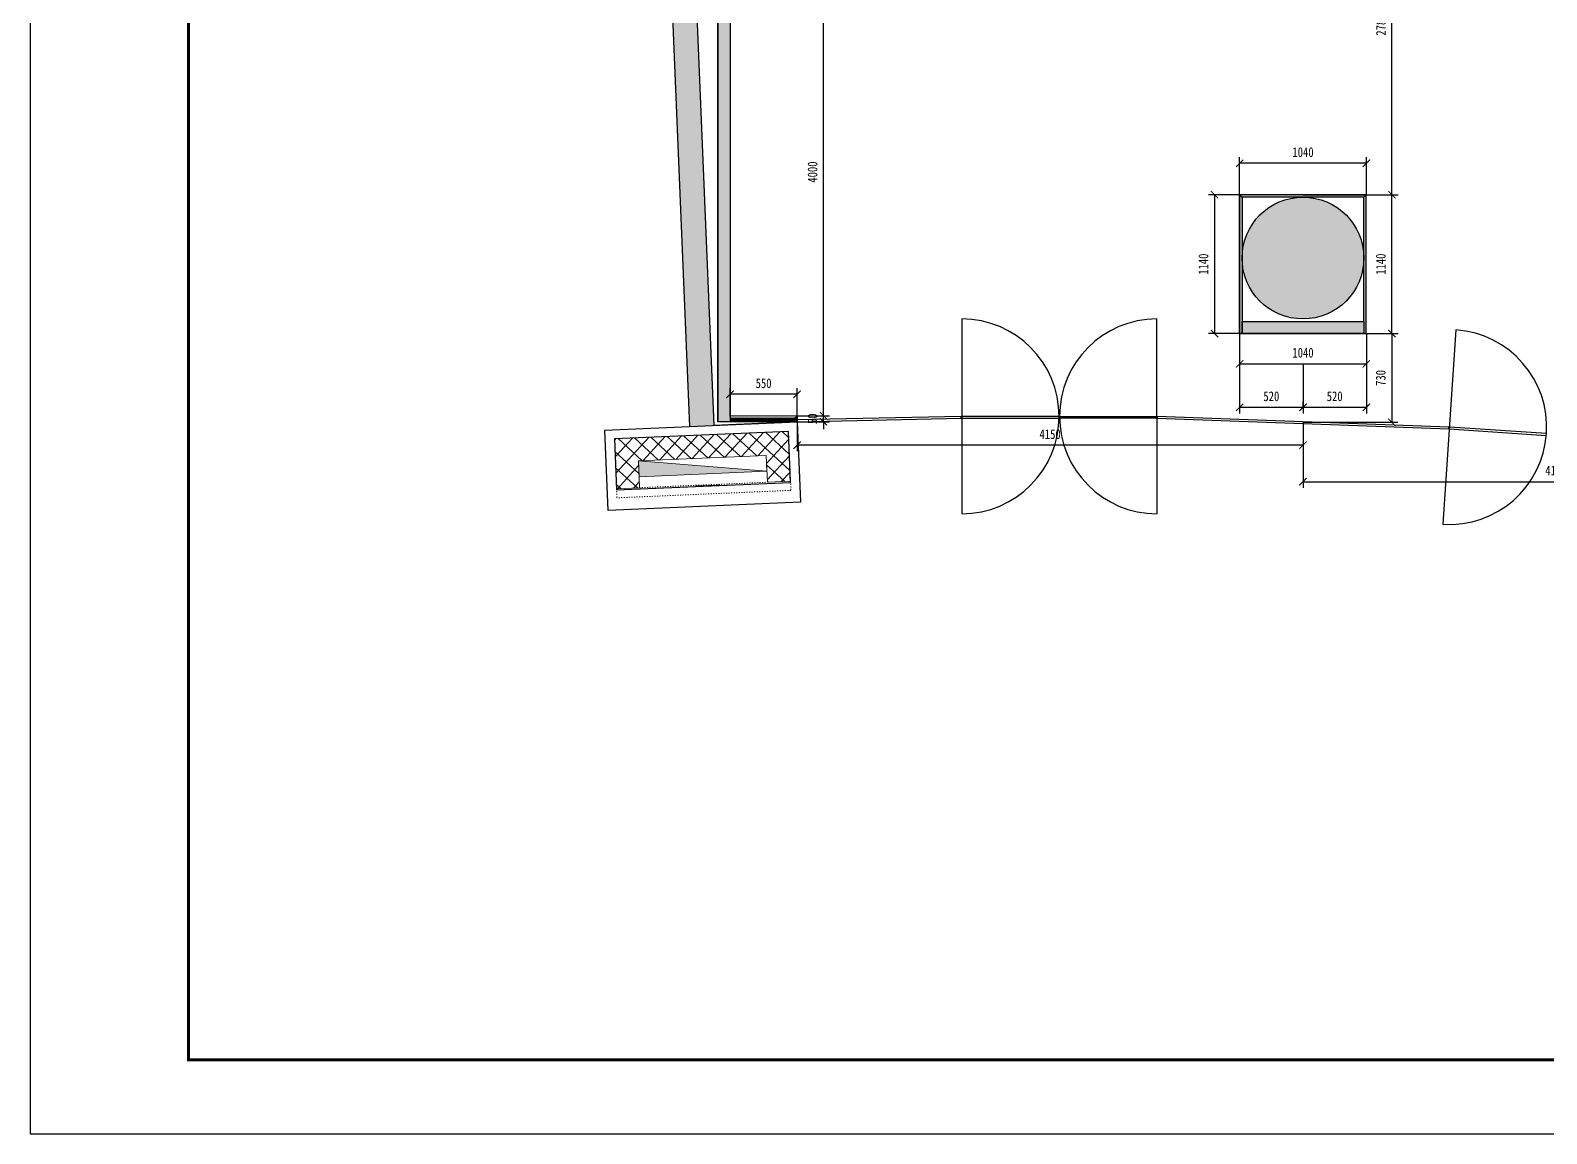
# Model space of a CAD drawing. Header units: millimetres. Extents: x 346472 to 732256, y -34068 to -15883.
# Drawn here: x 423627 to 436074, y -34068 to -25010 of the extents above; entities that cross this region are included whole.
import ezdxf

# ---------------------------------------------------------------- set-up
doc = ezdxf.new("R2010")
doc.units = ezdxf.units.MM
doc.header["$LTSCALE"] = 7
doc.header["$PDMODE"] = 3
doc.linetypes.add('AED-090-P-PL02-N$0$ACAD_ISO03W100', pattern=[30, 12, -18])
doc.layers.get('0').update_dxf_attribs({"lineweight": 0})
for name, color, linetype in [('1', 1, 'Continuous'), ('1建筑平面', 7, 'Continuous'), ('AED-090-P-PL02-N$0$HoseReelBackground', 255, 'Continuous'), ('WALL', 7, 'Continuous'), ('walls', 7, 'Continuous'), ('图框', 9, 'Continuous')]:
    doc.layers.add(name, color=color, linetype=linetype)
for name, color, linetype, lineweight in [('AED-090-P-PL02-N$0$HoseReel', 1, 'Continuous', 13), ('EA7 furniture', 7, 'Continuous', 5), ('materials', 1, 'Continuous', 40), ('QUOTE', 251, 'Continuous', 5)]:
    doc.layers.add(name, color=color, linetype=linetype, lineweight=lineweight)
doc.styles.add('DIM_FONT', font='', dxfattribs={"width": 0.8})
doc.styles.get('DIM_FONT').set_extended_font_data('SimHei')
doc.dimstyles.new('DIMN100', dxfattribs={"dimtxt": 80, "dimasz": 60, "dimexe": 50, "dimexo": 0, "dimgap": 50, "dimtad": 1, "dimdec": 0, "dimrnd": 5, "dimzin": 0, "dimdsep": 46, "dimtxsty": 'DIM_FONT', "dimblk": 'ARCHTICK', "dimcen": 1, "dimclrd": 256, "dimclre": 256, "dimclrt": 256, "dimadec": 0, "dimazin": 0, "dimtfac": 1, "dimtdec": 0, "dimtix": 1, "dimtmove": 2, "dimatfit": 3, "dimldrblk": '_DIMX', "dimfxl": 250, "dimtolj": 1, "dimtzin": 0, "dimarcsym": 0})

# ---------------------------------------------------------------- blocks, each defined once
blk = doc.blocks.new('_ArchTick')
at = {"color": 0, "linetype": 'ByBlock', "const_width": 0.15}
blk.add_lwpolyline([(-0.5, -0.5), (0.5, 0.5)], dxfattribs=at)
blk = doc.blocks.new('*D83')
at = {"layer": 'Defpoints', "color": 0, "lineweight": 5, "transparency": 16777216}
for p in [(429921, -28174), (429921, -28224), (430138, -28174)]:
    blk.add_point(p, dxfattribs=at)
at = {"layer": 'QUOTE', "lineweight": -2, "transparency": 16777216}
for p, q in [((430138, -28174), (430138, -28114)), ((429921, -28174), (430188, -28174)), ((429921, -28224), (430188, -28224)), ((430138, -28224), (430138, -28174)), ((430138, -28224), (430138, -28284))]:
    blk.add_line(p, q, dxfattribs=at)
at = {"layer": 'QUOTE', "lineweight": -2, "transparency": 16777216, "xscale": 60, "yscale": 60, "zscale": 60}
for p, rotation in [((430138, -28174), 270), ((430138, -28224), 90)]:
    blk.add_blockref('_ArchTick', p, dxfattribs=dict(at, rotation=rotation))
at = {"layer": 'QUOTE', "lineweight": 5, "transparency": 16777216, "insert": (430048, -28199), "char_height": 80, "attachment_point": 5, "rotation": 90, "style": 'DIM_FONT'}
blk.add_mtext('\\A1;50', dxfattribs=at)
blk = doc.blocks.new('_DIMX')
blk.add_line((-150, 0), (150, 0))
at = {"const_width": 50}
blk.add_lwpolyline([(-70, -70), (70, 70)], dxfattribs=at)
blk = doc.blocks.new('*D84')
at = {"layer": 'Defpoints', "color": 0, "lineweight": 5, "transparency": 16777216}
for p in [(429921, -24174), (430138, -24174), (429921, -28174)]:
    blk.add_point(p, dxfattribs=at)
at = {"layer": 'QUOTE', "lineweight": -2, "transparency": 16777216}
for p, q in [((429921, -24174), (430188, -24174)), ((430138, -28174), (430138, -24174)), ((429921, -28174), (430188, -28174))]:
    blk.add_line(p, q, dxfattribs=at)
at = {"layer": 'QUOTE', "lineweight": -2, "transparency": 16777216, "xscale": 60, "yscale": 60, "zscale": 60}
for p, rotation in [((430138, -24174), 90), ((430138, -28174), 270)]:
    blk.add_blockref('_ArchTick', p, dxfattribs=dict(at, rotation=rotation))
at = {"layer": 'QUOTE', "lineweight": 5, "transparency": 16777216, "insert": (430048, -26174), "char_height": 80, "attachment_point": 5, "rotation": 90, "style": 'DIM_FONT'}
blk.add_mtext('\\A1;4000', dxfattribs=at)
blk = doc.blocks.new('*D87')
at = {"layer": 'Defpoints', "color": 0, "lineweight": 5, "transparency": 16777216}
for p in [(429371, -27998), (429371, -28181), (429921, -28174)]:
    blk.add_point(p, dxfattribs=at)
at = {"layer": 'QUOTE', "lineweight": -2, "transparency": 16777216}
for p, q in [((429371, -28181), (429371, -27948)), ((429921, -27998), (429371, -27998)), ((429921, -28174), (429921, -27948))]:
    blk.add_line(p, q, dxfattribs=at)
at = {"layer": 'QUOTE', "lineweight": -2, "transparency": 16777216, "xscale": 60, "yscale": 60, "zscale": 60, "rotation": 180}
blk.add_blockref('_ArchTick', (429371, -27998), dxfattribs=at)
at = {"layer": 'QUOTE', "lineweight": -2, "transparency": 16777216, "xscale": 60, "yscale": 60, "zscale": 60}
blk.add_blockref('_ArchTick', (429921, -27998), dxfattribs=at)
at = {"layer": 'QUOTE', "lineweight": 5, "transparency": 16777216, "insert": (429646, -27908), "char_height": 80, "attachment_point": 5, "style": 'DIM_FONT'}
blk.add_mtext('\\A1;550', dxfattribs=at)
blk = doc.blocks.new('*D50')
at = {"layer": 'Defpoints', "color": 0, "lineweight": 5, "transparency": 16777216}
for p in [(434594, -26360), (434804, -26360), (434594, -27500)]:
    blk.add_point(p, dxfattribs=at)
at = {"layer": 'QUOTE', "lineweight": -2, "transparency": 16777216}
for p, q in [((434594, -26360), (434854, -26360)), ((434804, -27500), (434804, -26360)), ((434594, -27500), (434854, -27500))]:
    blk.add_line(p, q, dxfattribs=at)
at = {"layer": 'QUOTE', "lineweight": -2, "transparency": 16777216, "xscale": 60, "yscale": 60, "zscale": 60}
for p, rotation in [((434804, -26360), 90), ((434804, -27500), 270)]:
    blk.add_blockref('_ArchTick', p, dxfattribs=dict(at, rotation=rotation))
at = {"layer": 'QUOTE', "lineweight": 5, "transparency": 16777216, "insert": (434713, -26930), "char_height": 80, "attachment_point": 5, "rotation": 90, "style": 'DIM_FONT'}
blk.add_mtext('\\A1;1140', dxfattribs=at)
blk = doc.blocks.new('*D51')
at = {"layer": 'Defpoints', "color": 0, "lineweight": 5, "transparency": 16777216}
for p in [(433554, -26102), (433554, -26360), (434594, -26360)]:
    blk.add_point(p, dxfattribs=at)
at = {"layer": 'QUOTE', "lineweight": -2, "transparency": 16777216}
for p, q in [((433554, -26360), (433554, -26052)), ((434594, -26102), (433554, -26102)), ((434594, -26360), (434594, -26052))]:
    blk.add_line(p, q, dxfattribs=at)
at = {"layer": 'QUOTE', "lineweight": -2, "transparency": 16777216, "xscale": 60, "yscale": 60, "zscale": 60, "rotation": 180}
blk.add_blockref('_ArchTick', (433554, -26102), dxfattribs=at)
at = {"layer": 'QUOTE', "lineweight": -2, "transparency": 16777216, "xscale": 60, "yscale": 60, "zscale": 60}
blk.add_blockref('_ArchTick', (434594, -26102), dxfattribs=at)
at = {"layer": 'QUOTE', "lineweight": 5, "transparency": 16777216, "insert": (434074, -26011), "char_height": 80, "attachment_point": 5, "style": 'DIM_FONT'}
blk.add_mtext('\\A1;1040', dxfattribs=at)
blk = doc.blocks.new('*D52')
at = {"layer": 'Defpoints', "color": 0, "lineweight": 5, "transparency": 16777216}
for p in [(433560, -26360), (433348, -27500), (433554, -27500)]:
    blk.add_point(p, dxfattribs=at)
at = {"layer": 'QUOTE', "lineweight": -2, "transparency": 16777216}
for p, q in [((433560, -26360), (433298, -26360)), ((433348, -26360), (433348, -27500)), ((433554, -27500), (433298, -27500))]:
    blk.add_line(p, q, dxfattribs=at)
at = {"layer": 'QUOTE', "lineweight": -2, "transparency": 16777216, "xscale": 60, "yscale": 60, "zscale": 60}
for p, rotation in [((433348, -26360), 90), ((433348, -27500), 270)]:
    blk.add_blockref('_ArchTick', p, dxfattribs=dict(at, rotation=rotation))
at = {"layer": 'QUOTE', "lineweight": 5, "transparency": 16777216, "insert": (433257, -26930), "char_height": 80, "attachment_point": 5, "rotation": 90, "style": 'DIM_FONT'}
blk.add_mtext('\\A1;1140', dxfattribs=at)
blk = doc.blocks.new('*D53')
at = {"layer": 'Defpoints', "color": 0, "lineweight": 5, "transparency": 16777216}
for p in [(433554, -27500), (434594, -27500), (434594, -27748)]:
    blk.add_point(p, dxfattribs=at)
at = {"layer": 'QUOTE', "lineweight": -2, "transparency": 16777216}
for p, q in [((433554, -27500), (433554, -27798)), ((434594, -27500), (434594, -27798)), ((433554, -27748), (434594, -27748))]:
    blk.add_line(p, q, dxfattribs=at)
at = {"layer": 'QUOTE', "lineweight": -2, "transparency": 16777216, "xscale": 60, "yscale": 60, "zscale": 60, "rotation": 180}
blk.add_blockref('_ArchTick', (433554, -27748), dxfattribs=at)
at = {"layer": 'QUOTE', "lineweight": -2, "transparency": 16777216, "xscale": 60, "yscale": 60, "zscale": 60}
blk.add_blockref('_ArchTick', (434594, -27748), dxfattribs=at)
at = {"layer": 'QUOTE', "lineweight": 5, "transparency": 16777216, "insert": (434074, -27657), "char_height": 80, "attachment_point": 5, "style": 'DIM_FONT'}
blk.add_mtext('\\A1;1040', dxfattribs=at)
blk = doc.blocks.new('*D54')
at = {"layer": 'Defpoints', "color": 0, "lineweight": 5, "transparency": 16777216}
for p in [(434594, -27500), (434074, -28105), (434594, -28105)]:
    blk.add_point(p, dxfattribs=at)
at = {"layer": 'QUOTE', "lineweight": -2, "transparency": 16777216}
for p, q in [((434594, -27500), (434594, -28155)), ((434074, -28105), (434074, -28055)), ((434074, -28105), (434594, -28105))]:
    blk.add_line(p, q, dxfattribs=at)
at = {"layer": 'QUOTE', "lineweight": -2, "transparency": 16777216, "xscale": 60, "yscale": 60, "zscale": 60, "rotation": 180}
blk.add_blockref('_ArchTick', (434074, -28105), dxfattribs=at)
at = {"layer": 'QUOTE', "lineweight": -2, "transparency": 16777216, "xscale": 60, "yscale": 60, "zscale": 60}
blk.add_blockref('_ArchTick', (434594, -28105), dxfattribs=at)
at = {"layer": 'QUOTE', "lineweight": 5, "transparency": 16777216, "insert": (434334, -28015), "char_height": 80, "attachment_point": 5, "style": 'DIM_FONT'}
blk.add_mtext('\\A1;520', dxfattribs=at)
blk = doc.blocks.new('*D55')
at = {"layer": 'Defpoints', "color": 0, "lineweight": 5, "transparency": 16777216}
for p in [(433554, -27748), (434074, -27748), (434074, -28105)]:
    blk.add_point(p, dxfattribs=at)
at = {"layer": 'QUOTE', "lineweight": -2, "transparency": 16777216}
for p, q in [((433554, -27748), (433554, -28155)), ((434074, -27748), (434074, -28155)), ((433554, -28105), (434074, -28105))]:
    blk.add_line(p, q, dxfattribs=at)
at = {"layer": 'QUOTE', "lineweight": -2, "transparency": 16777216, "xscale": 60, "yscale": 60, "zscale": 60, "rotation": 180}
blk.add_blockref('_ArchTick', (433554, -28105), dxfattribs=at)
at = {"layer": 'QUOTE', "lineweight": -2, "transparency": 16777216, "xscale": 60, "yscale": 60, "zscale": 60}
blk.add_blockref('_ArchTick', (434074, -28105), dxfattribs=at)
at = {"layer": 'QUOTE', "lineweight": 5, "transparency": 16777216, "insert": (433814, -28015), "char_height": 80, "attachment_point": 5, "style": 'DIM_FONT'}
blk.add_mtext('\\A1;520', dxfattribs=at)
blk = doc.blocks.new('*D56')
at = {"layer": 'Defpoints', "color": 0, "lineweight": 5, "transparency": 16777216}
for p in [(434074, -27500), (434074, -28228), (434803, -28228)]:
    blk.add_point(p, dxfattribs=at)
at = {"layer": 'QUOTE', "lineweight": -2, "transparency": 16777216}
for p, q in [((434074, -27500), (434853, -27500)), ((434803, -27500), (434803, -28228)), ((434074, -28228), (434853, -28228))]:
    blk.add_line(p, q, dxfattribs=at)
at = {"layer": 'QUOTE', "lineweight": -2, "transparency": 16777216, "xscale": 60, "yscale": 60, "zscale": 60}
for p, rotation in [((434803, -27500), 90), ((434803, -28228), 270)]:
    blk.add_blockref('_ArchTick', p, dxfattribs=dict(at, rotation=rotation))
at = {"layer": 'QUOTE', "lineweight": 5, "transparency": 16777216, "insert": (434712, -27864), "char_height": 80, "attachment_point": 5, "rotation": 90, "style": 'DIM_FONT'}
blk.add_mtext('\\A1;730', dxfattribs=at)
blk = doc.blocks.new('*D57')
at = {"layer": 'Defpoints', "color": 0, "lineweight": 5, "transparency": 16777216}
for p in [(434074, -28228), (438226, -28488), (438226, -28716)]:
    blk.add_point(p, dxfattribs=at)
at = {"layer": 'QUOTE', "lineweight": -2, "transparency": 16777216}
for p, q in [((434074, -28228), (434074, -28766)), ((438226, -28488), (438226, -28766)), ((434074, -28716), (438226, -28716))]:
    blk.add_line(p, q, dxfattribs=at)
at = {"layer": 'QUOTE', "lineweight": -2, "transparency": 16777216, "xscale": 60, "yscale": 60, "zscale": 60, "rotation": 180}
blk.add_blockref('_ArchTick', (434074, -28716), dxfattribs=at)
at = {"layer": 'QUOTE', "lineweight": -2, "transparency": 16777216, "xscale": 60, "yscale": 60, "zscale": 60}
blk.add_blockref('_ArchTick', (438226, -28716), dxfattribs=at)
at = {"layer": 'QUOTE', "lineweight": 5, "transparency": 16777216, "insert": (436150, -28625), "char_height": 80, "attachment_point": 5, "style": 'DIM_FONT'}
blk.add_mtext('\\A1;4150', dxfattribs=at)
blk = doc.blocks.new('*D59')
at = {"layer": 'Defpoints', "color": 0, "lineweight": 5, "transparency": 16777216}
for p in [(429921, -28224), (434074, -28228), (429921, -28416)]:
    blk.add_point(p, dxfattribs=at)
at = {"layer": 'QUOTE', "lineweight": -2, "transparency": 16777216}
for p, q in [((429921, -28224), (429921, -28466)), ((434074, -28228), (434074, -28466)), ((434074, -28416), (429921, -28416))]:
    blk.add_line(p, q, dxfattribs=at)
at = {"layer": 'QUOTE', "lineweight": -2, "transparency": 16777216, "xscale": 60, "yscale": 60, "zscale": 60, "rotation": 180}
blk.add_blockref('_ArchTick', (429921, -28416), dxfattribs=at)
at = {"layer": 'QUOTE', "lineweight": -2, "transparency": 16777216, "xscale": 60, "yscale": 60, "zscale": 60}
blk.add_blockref('_ArchTick', (434074, -28416), dxfattribs=at)
at = {"layer": 'QUOTE', "lineweight": 5, "transparency": 16777216, "insert": (431998, -28326), "char_height": 80, "attachment_point": 5, "style": 'DIM_FONT'}
blk.add_mtext('\\A1;4150', dxfattribs=at)
blk = doc.blocks.new('*D60')
at = {"layer": 'Defpoints', "color": 0, "lineweight": 5, "transparency": 16777216}
for p in [(434074, -23574, 0), (434804, -23574), (434074, -26360)]:
    blk.add_point(p, dxfattribs=at)
at = {"layer": 'QUOTE', "lineweight": -2, "transparency": 16777216}
for p, q in [((434074, -23574), (434854, -23574)), ((434804, -26360), (434804, -23574)), ((434074, -26360), (434854, -26360))]:
    blk.add_line(p, q, dxfattribs=at)
at = {"layer": 'QUOTE', "lineweight": -2, "transparency": 16777216, "xscale": 60, "yscale": 60, "zscale": 60}
for p, rotation in [((434804, -23574), 90), ((434804, -26360), 270)]:
    blk.add_blockref('_ArchTick', p, dxfattribs=dict(at, rotation=rotation))
at = {"layer": 'QUOTE', "lineweight": 5, "transparency": 16777216, "insert": (434714, -24967), "char_height": 80, "attachment_point": 5, "rotation": 90, "style": 'DIM_FONT'}
blk.add_mtext('\\A1;2785', dxfattribs=at)

msp = doc.modelspace()

# ---------------------------------------------------------------- hatches: boundary and pattern name
at = {"layer": 'AED-090-P-PL02-N$0$HoseReel', "extrusion": (0.001481, 7.72385e-05, 0.999999)}
h = msp.add_hatch(dxfattribs=at)
h.set_pattern_fill('ANSI37', color=8, scale=30, angle=-174.92964, style=0)
h.set_pattern_definition([(227.456, (429853.005, -28226.2), (70.1766, -64.4035), []), (317.456, (429853.005, -28226.2), (64.4035, 70.1766), [])])
h.paths.add_polyline_path([(429866.9, -28712.1), (429849.3, -28302.5), (428420.6, -28363.8), (428438.2, -28773.4), (428628, -28765.3), (428618.6, -28545.5), (429667.6, -28500.5), (429677, -28720.3)])
msp.add_hatch(color=256, dxfattribs=at).paths.add_polyline_path([(429673.2, -28630.3), (428624.1, -28675.3), (428618.6, -28545.5)])
at = {"layer": 'EA7 furniture', "lineweight": 5}
h = msp.add_hatch(dxfattribs=at)
h.set_pattern_fill('ANSI31', color=256, scale=2, angle=90)
h.set_pattern_definition([(135, (566980.9894, -657237.3816), (-4.49012806, -4.49012806), [])])
h.paths.add_polyline_path([(429901.5, -28194.3), (429371.5, -28194.3), (429371.5, -28224.3), (429901.5, -28224.3)])
at = {"layer": 'WALL', "lineweight": 5}
h = msp.add_hatch(color=8, dxfattribs=at)
h.dxf.hatch_style = 1
h.paths.add_polyline_path([(429901.5, -28194.3), (429921.5, -28174.3), (429371.5, -28174.3), (429371.5, -28194.3)])
h = msp.add_hatch(color=10, dxfattribs=at)
h.dxf.hatch_style = 1
h.paths.add_polyline_path([(429921.5, -28224.3), (429921.5, -28174.3), (429901.5, -28194.3), (429901.5, -28224.3)])
at = {"layer": 'walls', "true_color": 0x939598}
h = msp.add_hatch(color=252, dxfattribs=at)
h.dxf.hatch_style = 1
h.paths.add_polyline_path([(428342.7, -18896.8), (428065.1, -18999), (428746.5, -21268), (429037.3, -28262.2), (429237.1, -28253.7), (428946.4, -21259.7), (434073.8, -22514.6), (434073.8, -22308.7), (428993.9, -21065.4)])
h.paths.add_polyline_path([(434073.8, -22308.7), (434073.8, -22514.6), (440966.6, -24201.6), (440829.6, -24761.5), (440810.9, -24837.8), (440908, -24861.6), (441005.1, -24885.4), (441208.4, -24054.9)])
h.paths.add_polyline_path([(440761.5, -25881), (440798.3, -25730.5), (440604, -25682.9), (440519.6, -26027.7), (442909.1, -26612.5), (442377.8, -28783.8), (442585.3, -28783.8), (443155.3, -26472.1)])
h.paths.add_polyline_path([(442585.3, -28783.8), (442377.8, -28783.8), (442337.3, -28949.2), (442532.4, -28998.3)])
h.paths.add_polyline_path([(442337.9, -28949.4), (442315.7, -29037.5), (442292.1, -29133.7), (442291, -29138), (443694.5, -29486.6), (443745.1, -29303.4)])
at = {"layer": 'walls'}
h = msp.add_hatch(color=0, dxfattribs=at)
h.dxf.hatch_style = 1
h.paths.add_polyline_path([(429371.5, -24174.8), (429271.5, -24174.8), (429271.5, -28224.3), (429371.5, -28224.3)])
h = msp.add_hatch(color=5, dxfattribs=at)
h.dxf.hatch_style = 1
h.paths.add_polyline_path([(434073.8, -26359.8), (433553.8, -26359.8), (433573.8, -26379.8), (434073.8, -26379.8)])
h.paths.add_polyline_path([(434593.8, -26359.8), (434073.8, -26359.8), (434073.8, -26379.8), (434573.8, -26379.8)])
h = msp.add_hatch(color=5, dxfattribs=at)
h.dxf.hatch_style = 1
h.paths.add_polyline_path([(433573.8, -26379.8), (433553.8, -26359.8), (433553.8, -27499.8), (433573.8, -27499.8)])
at = {"layer": 'walls', "true_color": 0x939598}
h = msp.add_hatch(color=252, dxfattribs=at)
h.dxf.hatch_style = 1
h.paths.add_polyline_path([(434073.8, -26379.8), (434073.8, -27379.8, 0.4142136), (434573.8, -26879.8, 0.4142136)])
h.paths.add_polyline_path([(434073.8, -26379.8, 0.4142136), (433573.8, -26879.8, 0.4142136), (434073.8, -27379.8)])
at = {"layer": 'walls'}
h = msp.add_hatch(color=5, dxfattribs=at)
h.dxf.hatch_style = 1
h.paths.add_polyline_path([(434573.8, -26379.8), (434593.8, -26359.8), (434593.8, -27499.8), (434573.8, -27499.8)])
h = msp.add_hatch(color=2, dxfattribs=at)
h.dxf.hatch_style = 1
h.paths.add_polyline_path([(434073.8, -27499.8), (434073.8, -27399.8), (433573.8, -27399.8), (433573.8, -27499.8)])
h.paths.add_polyline_path([(434573.8, -27499.8), (434573.8, -27399.8), (434073.8, -27399.8), (434073.8, -27499.8)])

# ---------------------------------------------------------------- linework, layer by layer
at = {"linetype": 'Continuous', "lineweight": 5}
msp.add_lwpolyline([(429371.5, -28174.3), (429921.5, -28174.3), (429921.5, -28224.3), (429371.5, -28224.3)], close=True, dxfattribs=at)
at = {"layer": '1', "color": 0}
for p, q in [((431273.8, -27379.4), (431273.8, -28979.4)), ((432873.8, -28179.4), (432873.8, -27379.4)), ((435329.8, -27469.2), (435222.3, -29065.6)), ((432873.8, -28194.4), (432873.8, -28979.4))]:
    msp.add_line(p, q, dxfattribs=at)
for points in [[(429921.5, -28209.1), (429921.5, -28224.1), (431268.8, -28195.2), (431268.8, -28180.2)], [(431273.8, -28179.4), (431273.8, -28194.4), (432071.8, -28194.4), (432071.8, -28179.4)], [(432873.8, -28179.4), (432873.8, -28194.4), (432075.8, -28194.4), (432075.8, -28179.4)], [(432877.8, -28179.4), (432877.8, -28194.4), (435271.1, -28282.4), (435271.1, -28267.4)], [(435276.1, -28267.4), (435275.1, -28282.4), (436071.3, -28336.1), (436072.3, -28321.1)]]:
    msp.add_lwpolyline(points, close=True, dxfattribs=at)
msp.add_circle((434073.8, -26879.8), 500, dxfattribs=at)
for centre, start, end in [((431271.8, -28179.4), 270.14089, 89.85911), ((432875.7, -28179.4), 90.14089, 269.85911), ((435274.1, -28267.3), 266.28915, 86.00819)]:
    msp.add_arc(centre, 800, start, end, dxfattribs=at)
at = {"layer": '1建筑平面', "extrusion": (0.001481, 7.72385e-05, 0.999999), "elevation": 634.6}
msp.add_lwpolyline([(428342.5, -28292.1), (429921, -28224.3), (429949.3, -28883.7), (428370.7, -28951.5)], close=True, dxfattribs=at)
at = {"layer": '1建筑平面', "extrusion": (-0.001885, -6.71721e-05, 0.999998)}
msp.add_arc((430916.2, -90145.1, -805.7), 61419, 91.519878, 91.706439, dxfattribs=at)
at = {"layer": 'AED-090-P-PL02-N$0$HoseReel', "color": 3, "extrusion": (0.001481, 7.72385e-05, 0.999999), "elevation": 634.6}
for points in [[(429866.9, -28712.1), (429849.3, -28302.5), (428420.6, -28363.8), (428438.2, -28773.4)], [(429677, -28720.3), (429667.6, -28500.5), (428618.6, -28545.5), (428628, -28765.3)], [(429677, -28720.3), (429866.9, -28712.1)], [(428438.2, -28773.4), (428628, -28765.3)]]:
    msp.add_lwpolyline(points, dxfattribs=at)
at = {"layer": 'AED-090-P-PL02-N$0$HoseReel', "extrusion": (0.001481, 7.72385e-05, 0.999999), "elevation": 634.6}
for points in [[(429673.2, -28630.3), (428624.1, -28675.3), (428618.6, -28545.5), (429667.6, -28500.5)], [(429673.2, -28630.3), (428624.1, -28675.3), (428618.6, -28545.5)]]:
    msp.add_lwpolyline(points, close=True, dxfattribs=at)
msp.add_lwpolyline([(429673.2, -28630.3), (428618.6, -28545.5)], dxfattribs=at)
at = {"layer": 'AED-090-P-PL02-N$0$HoseReel', "color": 8, "linetype": 'AED-090-P-PL02-N$0$ACAD_ISO03W100', "ltscale": 0.1, "extrusion": (0.001481, 7.72385e-05, 0.999999), "elevation": 634.6}
for points in [[(429662.6, -28720.9), (428628, -28765.3)], [(429866.9, -28712.1), (429870.1, -28787)], [(428438.2, -28773.4), (428441.4, -28848.3)], [(429870.1, -28787), (428441.4, -28848.3)]]:
    msp.add_lwpolyline(points, dxfattribs=at)
at = {"layer": 'AED-090-P-PL02-N$0$HoseReelBackground', "extrusion": (0.001481, 7.72385e-05, 0.999999), "elevation": 634.6}
msp.add_lwpolyline([(429849.3, -28302.5), (428420.6, -28363.8), (428438.6, -28783.4), (429867.3, -28722.1)], close=True, dxfattribs=at)
at = {"layer": 'EA7 furniture', "lineweight": 9}
msp.add_lwpolyline([(429371.5, -28224.3), (429921.5, -28224.3), (429921.5, -28174.3), (429371.5, -28174.3)], close=True, dxfattribs=at)
at = {"layer": 'EA7 furniture'}
msp.add_lwpolyline([(429921.5, -28224.3), (429921.5, -28174.3), (429371.5, -28174.3), (429371.5, -28224.3)], dxfattribs=at)
at = {"layer": 'EA7 furniture', "lineweight": 5}
msp.add_lwpolyline([(429371.5, -28224.3), (429921.5, -28224.3), (429921.5, -28174.3), (429371.5, -28174.3)], close=True, dxfattribs=at)
at = {"layer": 'materials', "color": 10, "lineweight": 40}
msp.add_lwpolyline([(429921.5, -28224.3), (429921.5, -28174.3)], dxfattribs=at)
at = {"layer": 'WALL'}
msp.add_line((429921.5, -28224.3), (429237.1, -28253.7, 1), dxfattribs=at)
at = {"layer": 'WALL', "lineweight": 5}
for p in [(429421.5, -28174.3), (429901.5, -28194.3)]:
    msp.add_line(p, (429921.5, -28174.3), dxfattribs=at)
at = {"layer": 'WALL'}
for points in [[(428746.5, -21268), (429037.3, -28262)], [(428946.4, -21259.7), (429237.1, -28253.7), (429237.1, -28253.7)]]:
    msp.add_lwpolyline(points, dxfattribs=at)
at = {"layer": 'WALL', "lineweight": 5}
for points in [[(429901.5, -28224.3), (429901.5, -28194.3), (429371.5, -28194.3)], [(429921.5, -28224.3), (429921.5, -28174.3), (429421.5, -28174.3)]]:
    msp.add_lwpolyline(points, dxfattribs=at)
at = {"layer": 'walls'}
for p, q in [((429271.5, -24174.8, 1), (429271.5, -28224.3, -1)), ((429371.5, -24174.7, 1), (429371.5, -28224.3, -1)), ((433553.8, -26359.8), (433573.8, -26379.8)), ((434573.8, -26379.8), (434593.8, -26359.8))]:
    msp.add_line(p, q, dxfattribs=at)
at = {"layer": 'walls', "elevation": 1}
msp.add_lwpolyline([(429271.5, -24174.8), (429371.5, -24174.8), (429371.5, -28224.3), (429271.5, -28224.3)], close=True, dxfattribs=at)
at = {"layer": 'walls'}
for points in [[(433553.8, -27499.8), (434593.8, -27499.8), (434593.8, -26359.8), (433553.8, -26359.8)], [(433553.8, -26359.8), (433573.8, -26379.8), (433573.8, -27499.8), (433553.8, -27499.8)], [(433573.8, -27399.8), (434573.8, -27399.8), (434573.8, -26379.8), (433573.8, -26379.8)], [(433573.8, -27399.8), (434573.8, -27399.8), (434573.8, -27499.8), (433573.8, -27499.8)]]:
    msp.add_lwpolyline(points, close=True, dxfattribs=at)
at = {"layer": '图框', "color": 251}
msp.add_lwpolyline([(423626.7, -34068.2), (449345.8, -34068.2), (449345.8, -15882.9), (423626.7, -15882.9)], close=True, dxfattribs=at)
at = {"layer": '图框', "color": 251, "const_width": 26}
msp.add_lwpolyline([(424925.6, -16489.1), (448739.6, -16489.1), (448739.6, -33462), (424925.6, -33462)], close=True, dxfattribs=at)

# ---------------------------------------------------------------- dimensions: what is measured, and where the dimension line sits
at = {"layer": 'QUOTE', "lineweight": 5}
for base, p1, p2, picture, middle in [((434803.7867, -23574.3002), (434073.7621, -26359.7662), (434073.7621, -23574.3002, 0.433), '*D60', (434713.7867, -24967.0332)), ((430138.5, -24174.3), (429921.5, -28174.3), (429921.5, -24174.3), '*D84', (430048, -26174.3)), ((433347.8, -27499.8), (433559.6, -26359.8), (433553.8, -27499.8), '*D52', (433257.4, -26929.8)), ((434803.8, -26359.8), (434593.8, -27499.8), (434593.8, -26359.8), '*D50', (434713.3, -26929.8)), ((434802.9, -28228.1), (434073.8, -27499.8), (434073.8, -28228.1), '*D56', (434712.5, -27863.9)), ((430138.5, -28174.3), (429921.5, -28224.3), (429921.5, -28174.3), '*D83', (430048, -28199.3))]:
    dim = msp.add_linear_dim(base=base, p1=p1, p2=p2, angle=90, dimstyle='DIMN100', dxfattribs=at)
    dim.commit()
    dim.dimension.update_dxf_attribs({"geometry": picture, "text_midpoint": middle})
for base, p1, p2, picture, middle in [((433553.8, -26101.7), (434593.8, -26359.8), (433553.8, -26359.8), '*D51', (434073.8, -26011.2)), ((434593.8, -27747.8), (433553.8, -27499.8), (434593.8, -27499.8), '*D53', (434073.8, -27657.4)), ((434593.8, -28105.5), (434073.8, -28105.5), (434593.8, -27499.8), '*D54', (434333.8, -28015)), ((434073.8, -28105.5), (433553.8, -27747.8), (434073.8, -27747.8), '*D55', (433813.8, -28015)), ((429371.5, -27998.3), (429921.5, -28174.3), (429371.5, -28181.1), '*D87', (429646.5, -27907.9)), ((429921.5, -28416.2), (434073.8, -28228.1), (429921.5, -28224.1), '*D59', (431997.6, -28325.7)), ((438225.8, -28715.6), (434073.8, -28228.1), (438225.8, -28487.6), '*D57', (436149.8, -28625.1))]:
    dim = msp.add_linear_dim(base=base, p1=p1, p2=p2, dimstyle='DIMN100', dxfattribs=at)
    dim.commit()
    dim.dimension.update_dxf_attribs({"geometry": picture, "text_midpoint": middle})

doc.saveas('drawing.dxf')
